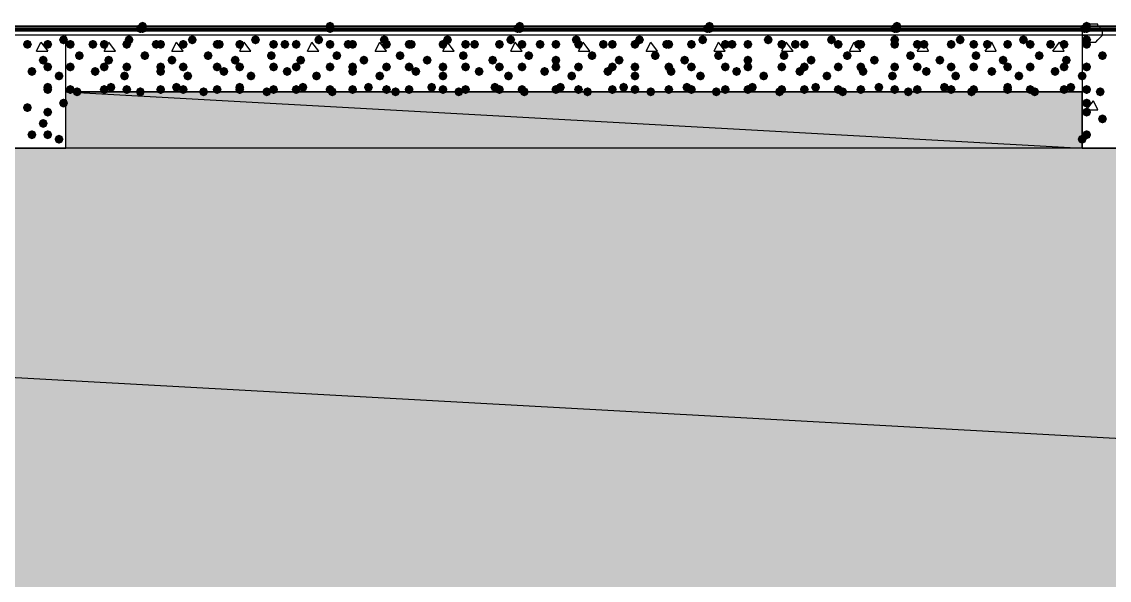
# Model space of a CAD drawing. Header units: millimetres. Extents: x 0 to 420, y 0 to 297.
# Drawn here: x 111.44 to 131.83, y 215.98 to 226.44 of the extents above; entities that cross this region are included whole.
import ezdxf

# ---------------------------------------------------------------- set-up
doc = ezdxf.new("R2010")
doc.units = ezdxf.units.MM
doc.layers.get('0').update_dxf_attribs({"linetype": 'CONTINUOUS'})

msp = doc.modelspace()

# ---------------------------------------------------------------- hatches: boundary and pattern name
at = {"true_color": 0x000007}
h = msp.add_hatch(color=0, dxfattribs=at)
h.paths.add_polyline_path([(32.342667, 226.271667), (32.342667, 226.314)], flags=0)
h.paths.add_polyline_path([(32.342667, 226.271667), (32.342667, 226.314), (380.788333, 226.271667)], flags=0)
h.paths.add_polyline_path([(32.342667, 226.314), (380.788333, 226.271667), (380.788333, 226.314)], flags=0)
at = {"true_color": 0x0000fe}
for points in [[(113.749667, 226.314), (113.724796, 226.254204), (113.665, 226.229333), (113.605204, 226.254204), (113.580333, 226.314), (113.605204, 226.373796), (113.665, 226.398667), (113.724796, 226.373796)], [(113.792, 226.356333), (113.767129, 226.296537), (113.707333, 226.271667), (113.647538, 226.296537), (113.622667, 226.356333), (113.647537, 226.416129), (113.707333, 226.441), (113.767129, 226.416129)], [(113.792, 226.314), (113.767129, 226.254204), (113.707333, 226.229333), (113.647538, 226.254204), (113.622667, 226.314), (113.647537, 226.373796), (113.707333, 226.398667), (113.767129, 226.373796)], [(113.792, 226.314), (113.767129, 226.254204), (113.707333, 226.229333), (113.647538, 226.254204), (113.622667, 226.314), (113.647537, 226.373796), (113.707333, 226.398667), (113.767129, 226.373796)], [(117.305667, 226.356333), (117.280796, 226.296537), (117.221, 226.271667), (117.161204, 226.296537), (117.136333, 226.356333), (117.161204, 226.416129), (117.221, 226.441), (117.280796, 226.416129)], [(117.305667, 226.314), (117.280796, 226.254204), (117.221, 226.229333), (117.161204, 226.254204), (117.136333, 226.314), (117.161204, 226.373796), (117.221, 226.398667), (117.280796, 226.373796)], [(117.305667, 226.314), (117.280796, 226.254204), (117.221, 226.229333), (117.161204, 226.254204), (117.136333, 226.314), (117.161204, 226.373796), (117.221, 226.398667), (117.280796, 226.373796)], [(117.305667, 226.314), (117.280796, 226.254204), (117.221, 226.229333), (117.161204, 226.254204), (117.136333, 226.314), (117.161204, 226.373796), (117.221, 226.398667), (117.280796, 226.373796)], [(120.819333, 226.314), (120.794462, 226.254204), (120.734667, 226.229333), (120.674871, 226.254204), (120.65, 226.314), (120.674871, 226.373796), (120.734667, 226.398667), (120.794462, 226.373796)], [(120.861667, 226.356333), (120.836796, 226.296537), (120.777, 226.271667), (120.717204, 226.296537), (120.692333, 226.356333), (120.717204, 226.416129), (120.777, 226.441), (120.836796, 226.416129)], [(120.861667, 226.314), (120.836796, 226.254204), (120.777, 226.229333), (120.717204, 226.254204), (120.692333, 226.314), (120.717204, 226.373796), (120.777, 226.398667), (120.836796, 226.373796)], [(120.861667, 226.314), (120.836796, 226.254204), (120.777, 226.229333), (120.717204, 226.254204), (120.692333, 226.314), (120.717204, 226.373796), (120.777, 226.398667), (120.836796, 226.373796)], [(124.375333, 226.314), (124.350463, 226.254204), (124.290667, 226.229333), (124.230871, 226.254204), (124.206, 226.314), (124.230871, 226.373796), (124.290667, 226.398667), (124.350462, 226.373796)], [(124.375333, 226.314), (124.350463, 226.254204), (124.290667, 226.229333), (124.230871, 226.254204), (124.206, 226.314), (124.230871, 226.373796), (124.290667, 226.398667), (124.350462, 226.373796)], [(124.417667, 226.356333), (124.392796, 226.296537), (124.333, 226.271667), (124.273204, 226.296537), (124.248333, 226.356333), (124.273204, 226.416129), (124.333, 226.441), (124.392796, 226.416129)], [(124.417667, 226.314), (124.392796, 226.254204), (124.333, 226.229333), (124.273204, 226.254204), (124.248333, 226.314), (124.273204, 226.373796), (124.333, 226.398667), (124.392796, 226.373796)], [(127.889, 226.314), (127.864129, 226.254204), (127.804333, 226.229333), (127.744538, 226.254204), (127.719667, 226.314), (127.744537, 226.373796), (127.804333, 226.398667), (127.864129, 226.373796)], [(127.931333, 226.356333), (127.906462, 226.296537), (127.846667, 226.271667), (127.786871, 226.296537), (127.762, 226.356333), (127.786871, 226.416129), (127.846667, 226.441), (127.906462, 226.416129)], [(127.931333, 226.314), (127.906462, 226.254204), (127.846667, 226.229333), (127.786871, 226.254204), (127.762, 226.314), (127.786871, 226.373796), (127.846667, 226.398667), (127.906462, 226.373796)], [(127.931333, 226.314), (127.906462, 226.254204), (127.846667, 226.229333), (127.786871, 226.254204), (127.762, 226.314), (127.786871, 226.373796), (127.846667, 226.398667), (127.906462, 226.373796)], [(131.445, 226.314), (131.420129, 226.254204), (131.360333, 226.229333), (131.300538, 226.254204), (131.275667, 226.314), (131.300537, 226.373796), (131.360333, 226.398667), (131.420129, 226.373796)], [(131.445, 226.314), (131.420129, 226.254204), (131.360333, 226.229333), (131.300538, 226.254204), (131.275667, 226.314), (131.300537, 226.373796), (131.360333, 226.398667), (131.420129, 226.373796)], [(131.487333, 226.356333), (131.462463, 226.296537), (131.402667, 226.271667), (131.342871, 226.296537), (131.318, 226.356333), (131.342871, 226.416129), (131.402667, 226.441), (131.462462, 226.416129)], [(131.487333, 226.314), (131.462463, 226.254204), (131.402667, 226.229333), (131.342871, 226.254204), (131.318, 226.314), (131.342871, 226.373796), (131.402667, 226.398667), (131.462462, 226.373796)]]:
    msp.add_hatch(color=0, dxfattribs=at).paths.add_polyline_path(points, flags=0)
at = {"true_color": 0x000007}
for points in [[(111.633, 226.017667), (111.608129, 225.957871), (111.548333, 225.933), (111.488537, 225.957871), (111.463667, 226.017667), (111.488537, 226.077462), (111.548333, 226.102333), (111.608129, 226.077463)], [(112.014, 226.017667), (111.989129, 225.957871), (111.929333, 225.933), (111.869538, 225.957871), (111.844667, 226.017667), (111.869537, 226.077462), (111.929333, 226.102333), (111.989129, 226.077463)], [(112.310333, 226.102333), (112.285463, 226.042537), (112.225667, 226.017667), (112.165871, 226.042537), (112.141, 226.102333), (112.165871, 226.162129), (112.225667, 226.187), (112.285462, 226.162129)], [(131.487333, 226.102333), (131.462463, 226.042537), (131.402667, 226.017667), (131.342871, 226.042537), (131.318, 226.102333), (131.342871, 226.162129), (131.402667, 226.187), (131.462462, 226.162129)], [(131.487333, 226.017667), (131.462463, 225.957871), (131.402667, 225.933), (131.342871, 225.957871), (131.318, 226.017667), (131.342871, 226.077462), (131.402667, 226.102333), (131.462462, 226.077463)], [(131.783667, 225.806), (131.758796, 225.746204), (131.699, 225.721333), (131.639204, 225.746204), (131.614333, 225.806), (131.639204, 225.865796), (131.699, 225.890667), (131.758796, 225.865796)], [(111.929333, 225.721333), (111.904462, 225.661537), (111.844667, 225.636667), (111.784871, 225.661537), (111.76, 225.721333), (111.784871, 225.781129), (111.844667, 225.806), (111.904462, 225.781129)], [(112.014, 225.594333), (111.989129, 225.534538), (111.929333, 225.509667), (111.869538, 225.534538), (111.844667, 225.594333), (111.869537, 225.654129), (111.929333, 225.679), (111.989129, 225.654129)], [(131.487333, 225.594333), (131.462463, 225.534538), (131.402667, 225.509667), (131.342871, 225.534538), (131.318, 225.594333), (131.342871, 225.654129), (131.402667, 225.679), (131.462462, 225.654129)], [(111.717667, 225.509667), (111.692796, 225.449871), (111.633, 225.425), (111.573204, 225.449871), (111.548333, 225.509667), (111.573204, 225.569462), (111.633, 225.594333), (111.692796, 225.569463)], [(112.225667, 225.425), (112.200796, 225.365204), (112.141, 225.340333), (112.081204, 225.365204), (112.056333, 225.425), (112.081204, 225.484796), (112.141, 225.509667), (112.200796, 225.484796)], [(131.402667, 225.425), (131.377796, 225.365204), (131.318, 225.340333), (131.258204, 225.365204), (131.233333, 225.425), (131.258204, 225.484796), (131.318, 225.509667), (131.377796, 225.484796)], [(112.014, 225.213333), (111.989129, 225.153537), (111.929333, 225.128667), (111.869538, 225.153537), (111.844667, 225.213333), (111.869537, 225.273129), (111.929333, 225.298), (111.989129, 225.273129)], [(112.014, 225.171), (111.989129, 225.111204), (111.929333, 225.086333), (111.869538, 225.111204), (111.844667, 225.171), (111.869537, 225.230796), (111.929333, 225.255667), (111.989129, 225.230796)], [(131.487333, 225.171), (131.462463, 225.111204), (131.402667, 225.086333), (131.342871, 225.111204), (131.318, 225.171), (131.342871, 225.230796), (131.402667, 225.255667), (131.462462, 225.230796)], [(131.741333, 225.128667), (131.716463, 225.068871), (131.656667, 225.044), (131.596871, 225.068871), (131.572, 225.128667), (131.596871, 225.188462), (131.656667, 225.213333), (131.716462, 225.188463)], [(111.633, 224.832333), (111.608129, 224.772537), (111.548333, 224.747667), (111.488537, 224.772537), (111.463667, 224.832333), (111.488537, 224.892129), (111.548333, 224.917), (111.608129, 224.892129)], [(112.014, 224.747667), (111.989129, 224.687871), (111.929333, 224.663), (111.869538, 224.687871), (111.844667, 224.747667), (111.869537, 224.807462), (111.929333, 224.832333), (111.989129, 224.807463)], [(112.310333, 224.917), (112.285463, 224.857204), (112.225667, 224.832333), (112.165871, 224.857204), (112.141, 224.917), (112.165871, 224.976796), (112.225667, 225.001667), (112.285462, 224.976796)], [(131.487333, 224.917), (131.462463, 224.857204), (131.402667, 224.832333), (131.342871, 224.857204), (131.318, 224.917), (131.342871, 224.976796), (131.402667, 225.001667), (131.462462, 224.976796)], [(131.487333, 224.747667), (131.462463, 224.687871), (131.402667, 224.663), (131.342871, 224.687871), (131.318, 224.747667), (131.342871, 224.807462), (131.402667, 224.832333), (131.462462, 224.807463)], [(131.783667, 224.620667), (131.758796, 224.560871), (131.699, 224.536), (131.639204, 224.560871), (131.614333, 224.620667), (131.639204, 224.680462), (131.699, 224.705333), (131.758796, 224.680463)], [(111.929333, 224.536), (111.904462, 224.476204), (111.844667, 224.451333), (111.784871, 224.476204), (111.76, 224.536), (111.784871, 224.595796), (111.844667, 224.620667), (111.904462, 224.595796)], [(111.717667, 224.324333), (111.692796, 224.264537), (111.633, 224.239667), (111.573204, 224.264537), (111.548333, 224.324333), (111.573204, 224.384129), (111.633, 224.409), (111.692796, 224.384129)], [(112.014, 224.324333), (111.989129, 224.264537), (111.929333, 224.239667), (111.869538, 224.264537), (111.844667, 224.324333), (111.869537, 224.384129), (111.929333, 224.409), (111.989129, 224.384129)], [(112.225667, 224.239667), (112.200796, 224.179871), (112.141, 224.155), (112.081204, 224.179871), (112.056333, 224.239667), (112.081204, 224.299462), (112.141, 224.324333), (112.200796, 224.299463)], [(131.402667, 224.239667), (131.377796, 224.179871), (131.318, 224.155), (131.258204, 224.179871), (131.233333, 224.239667), (131.258204, 224.299462), (131.318, 224.324333), (131.377796, 224.299463)], [(131.487333, 224.324333), (131.462463, 224.264537), (131.402667, 224.239667), (131.342871, 224.264537), (131.318, 224.324333), (131.342871, 224.384129), (131.402667, 224.409), (131.462462, 224.384129)]]:
    msp.add_hatch(color=0, dxfattribs=at).paths.add_polyline_path(points, flags=0)
at = {"true_color": 0x000008}
for points in [[(112.437333, 226.017667), (112.412463, 225.957871), (112.352667, 225.933), (112.292871, 225.957871), (112.268, 226.017667), (112.292871, 226.077462), (112.352667, 226.102333), (112.412462, 226.077463)], [(112.860667, 226.017667), (112.835796, 225.957871), (112.776, 225.933), (112.716204, 225.957871), (112.691333, 226.017667), (112.716204, 226.077462), (112.776, 226.102333), (112.835796, 226.077463)], [(113.072333, 226.017667), (113.047463, 225.957871), (112.987667, 225.933), (112.927871, 225.957871), (112.903, 226.017667), (112.927871, 226.077462), (112.987667, 226.102333), (113.047462, 226.077463)], [(113.495667, 226.017667), (113.470796, 225.957871), (113.411, 225.933), (113.351204, 225.957871), (113.326333, 226.017667), (113.351204, 226.077462), (113.411, 226.102333), (113.470796, 226.077463)], [(113.538, 226.102333), (113.513129, 226.042537), (113.453333, 226.017667), (113.393537, 226.042537), (113.368667, 226.102333), (113.393537, 226.162129), (113.453333, 226.187), (113.513129, 226.162129)], [(114.046, 226.017667), (114.021129, 225.957871), (113.961333, 225.933), (113.901537, 225.957871), (113.876667, 226.017667), (113.901537, 226.077462), (113.961333, 226.102333), (114.021129, 226.077463)], [(114.130667, 226.017667), (114.105796, 225.957871), (114.046, 225.933), (113.986204, 225.957871), (113.961333, 226.017667), (113.986204, 226.077462), (114.046, 226.102333), (114.105796, 226.077463)], [(114.554, 226.017667), (114.529129, 225.957871), (114.469333, 225.933), (114.409538, 225.957871), (114.384667, 226.017667), (114.409537, 226.077462), (114.469333, 226.102333), (114.529129, 226.077463)], [(114.723333, 226.102333), (114.698463, 226.042537), (114.638667, 226.017667), (114.578871, 226.042537), (114.554, 226.102333), (114.578871, 226.162129), (114.638667, 226.187), (114.698462, 226.162129)], [(115.189, 226.017667), (115.164129, 225.957871), (115.104333, 225.933), (115.044538, 225.957871), (115.019667, 226.017667), (115.044537, 226.077462), (115.104333, 226.102333), (115.164129, 226.077463)], [(115.231333, 226.017667), (115.206463, 225.957871), (115.146667, 225.933), (115.086871, 225.957871), (115.062, 226.017667), (115.086871, 226.077462), (115.146667, 226.102333), (115.206462, 226.077463)], [(115.612333, 226.017667), (115.587463, 225.957871), (115.527667, 225.933), (115.467871, 225.957871), (115.443, 226.017667), (115.467871, 226.077462), (115.527667, 226.102333), (115.587462, 226.077463)], [(115.908667, 226.102333), (115.883796, 226.042537), (115.824, 226.017667), (115.764204, 226.042537), (115.739333, 226.102333), (115.764204, 226.162129), (115.824, 226.187), (115.883796, 226.162129)], [(116.247333, 226.017667), (116.222463, 225.957871), (116.162667, 225.933), (116.102871, 225.957871), (116.078, 226.017667), (116.102871, 226.077462), (116.162667, 226.102333), (116.222462, 226.077463)], [(116.459, 226.017667), (116.434129, 225.957871), (116.374333, 225.933), (116.314538, 225.957871), (116.289667, 226.017667), (116.314537, 226.077462), (116.374333, 226.102333), (116.434129, 226.077463)], [(116.670667, 226.017667), (116.645796, 225.957871), (116.586, 225.933), (116.526204, 225.957871), (116.501333, 226.017667), (116.526204, 226.077462), (116.586, 226.102333), (116.645796, 226.077463)], [(117.094, 226.102333), (117.069129, 226.042537), (117.009333, 226.017667), (116.949538, 226.042537), (116.924667, 226.102333), (116.949537, 226.162129), (117.009333, 226.187), (117.069129, 226.162129)], [(117.305667, 226.017667), (117.280796, 225.957871), (117.221, 225.933), (117.161204, 225.957871), (117.136333, 226.017667), (117.161204, 226.077462), (117.221, 226.102333), (117.280796, 226.077463)], [(117.644333, 226.017667), (117.619462, 225.957871), (117.559667, 225.933), (117.499871, 225.957871), (117.475, 226.017667), (117.499871, 226.077462), (117.559667, 226.102333), (117.619462, 226.077463)], [(117.729, 226.017667), (117.704129, 225.957871), (117.644333, 225.933), (117.584538, 225.957871), (117.559667, 226.017667), (117.584537, 226.077462), (117.644333, 226.102333), (117.704129, 226.077463)], [(118.321667, 226.102333), (118.296796, 226.042537), (118.237, 226.017667), (118.177204, 226.042537), (118.152333, 226.102333), (118.177204, 226.162129), (118.237, 226.187), (118.296796, 226.162129)], [(118.364, 226.017667), (118.339129, 225.957871), (118.279333, 225.933), (118.219538, 225.957871), (118.194667, 226.017667), (118.219537, 226.077462), (118.279333, 226.102333), (118.339129, 226.077463)], [(118.787333, 226.017667), (118.762463, 225.957871), (118.702667, 225.933), (118.642871, 225.957871), (118.618, 226.017667), (118.642871, 226.077462), (118.702667, 226.102333), (118.762462, 226.077463)], [(118.829667, 226.017667), (118.804796, 225.957871), (118.745, 225.933), (118.685204, 225.957871), (118.660333, 226.017667), (118.685204, 226.077462), (118.745, 226.102333), (118.804796, 226.077463)], [(119.422333, 226.017667), (119.397463, 225.957871), (119.337667, 225.933), (119.277871, 225.957871), (119.253, 226.017667), (119.277871, 226.077462), (119.337667, 226.102333), (119.397462, 226.077463)], [(119.507, 226.102333), (119.482129, 226.042537), (119.422333, 226.017667), (119.362538, 226.042537), (119.337667, 226.102333), (119.362537, 226.162129), (119.422333, 226.187), (119.482129, 226.162129)], [(119.845667, 226.017667), (119.820796, 225.957871), (119.761, 225.933), (119.701204, 225.957871), (119.676333, 226.017667), (119.701204, 226.077462), (119.761, 226.102333), (119.820796, 226.077463)], [(120.015, 226.017667), (119.990129, 225.957871), (119.930333, 225.933), (119.870538, 225.957871), (119.845667, 226.017667), (119.870537, 226.077462), (119.930333, 226.102333), (119.990129, 226.077463)], [(120.480667, 226.017667), (120.455796, 225.957871), (120.396, 225.933), (120.336204, 225.957871), (120.311333, 226.017667), (120.336204, 226.077462), (120.396, 226.102333), (120.455796, 226.077463)], [(120.692333, 226.102333), (120.667463, 226.042537), (120.607667, 226.017667), (120.547871, 226.042537), (120.523, 226.102333), (120.547871, 226.162129), (120.607667, 226.187), (120.667462, 226.162129)], [(120.904, 226.017667), (120.879129, 225.957871), (120.819333, 225.933), (120.759538, 225.957871), (120.734667, 226.017667), (120.759537, 226.077462), (120.819333, 226.102333), (120.879129, 226.077463)], [(121.242667, 226.017667), (121.217796, 225.957871), (121.158, 225.933), (121.098204, 225.957871), (121.073333, 226.017667), (121.098204, 226.077462), (121.158, 226.102333), (121.217796, 226.077463)], [(121.539, 226.017667), (121.514129, 225.957871), (121.454333, 225.933), (121.394538, 225.957871), (121.369667, 226.017667), (121.394537, 226.077462), (121.454333, 226.102333), (121.514129, 226.077463)], [(121.92, 226.102333), (121.895129, 226.042537), (121.835333, 226.017667), (121.775538, 226.042537), (121.750667, 226.102333), (121.775537, 226.162129), (121.835333, 226.187), (121.895129, 226.162129)], [(121.962333, 226.017667), (121.937463, 225.957871), (121.877667, 225.933), (121.817871, 225.957871), (121.793, 226.017667), (121.817871, 226.077462), (121.877667, 226.102333), (121.937462, 226.077463)], [(122.428, 226.017667), (122.403129, 225.957871), (122.343333, 225.933), (122.283537, 225.957871), (122.258667, 226.017667), (122.283537, 226.077462), (122.343333, 226.102333), (122.403129, 226.077463)], [(122.597333, 226.017667), (122.572463, 225.957871), (122.512667, 225.933), (122.452871, 225.957871), (122.428, 226.017667), (122.452871, 226.077462), (122.512667, 226.102333), (122.572462, 226.077463)], [(123.020667, 226.017667), (122.995796, 225.957871), (122.936, 225.933), (122.876204, 225.957871), (122.851333, 226.017667), (122.876204, 226.077462), (122.936, 226.102333), (122.995796, 226.077463)], [(123.105333, 226.102333), (123.080463, 226.042537), (123.020667, 226.017667), (122.960871, 226.042537), (122.936, 226.102333), (122.960871, 226.162129), (123.020667, 226.187), (123.080462, 226.162129)], [(123.613333, 226.017667), (123.588463, 225.957871), (123.528667, 225.933), (123.468871, 225.957871), (123.444, 226.017667), (123.468871, 226.077462), (123.528667, 226.102333), (123.588462, 226.077463)], [(123.655667, 226.017667), (123.630796, 225.957871), (123.571, 225.933), (123.511204, 225.957871), (123.486333, 226.017667), (123.511204, 226.077462), (123.571, 226.102333), (123.630796, 226.077463)], [(124.079, 226.017667), (124.054129, 225.957871), (123.994333, 225.933), (123.934538, 225.957871), (123.909667, 226.017667), (123.934537, 226.077462), (123.994333, 226.102333), (124.054129, 226.077463)], [(124.290667, 226.102333), (124.265796, 226.042537), (124.206, 226.017667), (124.146204, 226.042537), (124.121333, 226.102333), (124.146204, 226.162129), (124.206, 226.187), (124.265796, 226.162129)], [(124.714, 226.017667), (124.689129, 225.957871), (124.629333, 225.933), (124.569538, 225.957871), (124.544667, 226.017667), (124.569537, 226.077462), (124.629333, 226.102333), (124.689129, 226.077463)], [(124.841, 226.017667), (124.816129, 225.957871), (124.756333, 225.933), (124.696537, 225.957871), (124.671667, 226.017667), (124.696537, 226.077462), (124.756333, 226.102333), (124.816129, 226.077463)], [(125.137333, 226.017667), (125.112463, 225.957871), (125.052667, 225.933), (124.992871, 225.957871), (124.968, 226.017667), (124.992871, 226.077462), (125.052667, 226.102333), (125.112462, 226.077463)], [(125.518333, 226.102333), (125.493463, 226.042537), (125.433667, 226.017667), (125.373871, 226.042537), (125.349, 226.102333), (125.373871, 226.162129), (125.433667, 226.187), (125.493462, 226.162129)], [(125.772333, 226.017667), (125.747463, 225.957871), (125.687667, 225.933), (125.627871, 225.957871), (125.603, 226.017667), (125.627871, 226.077462), (125.687667, 226.102333), (125.747462, 226.077463)], [(126.026333, 226.017667), (126.001462, 225.957871), (125.941667, 225.933), (125.881871, 225.957871), (125.857, 226.017667), (125.881871, 226.077462), (125.941667, 226.102333), (126.001462, 226.077463)], [(126.195667, 226.017667), (126.170796, 225.957871), (126.111, 225.933), (126.051204, 225.957871), (126.026333, 226.017667), (126.051204, 226.077462), (126.111, 226.102333), (126.170796, 226.077463)], [(126.703667, 226.102333), (126.678796, 226.042537), (126.619, 226.017667), (126.559204, 226.042537), (126.534333, 226.102333), (126.559204, 226.162129), (126.619, 226.187), (126.678796, 226.162129)], [(126.830667, 226.017667), (126.805796, 225.957871), (126.746, 225.933), (126.686204, 225.957871), (126.661333, 226.017667), (126.686204, 226.077462), (126.746, 226.102333), (126.805796, 226.077463)], [(127.211667, 226.017667), (127.186796, 225.957871), (127.127, 225.933), (127.067204, 225.957871), (127.042333, 226.017667), (127.067204, 226.077462), (127.127, 226.102333), (127.186796, 226.077463)], [(127.254, 226.017667), (127.229129, 225.957871), (127.169333, 225.933), (127.109538, 225.957871), (127.084667, 226.017667), (127.109537, 226.077462), (127.169333, 226.102333), (127.229129, 226.077463)], [(127.889, 226.102333), (127.864129, 226.042537), (127.804333, 226.017667), (127.744538, 226.042537), (127.719667, 226.102333), (127.744537, 226.162129), (127.804333, 226.187), (127.864129, 226.162129)], [(127.889, 226.017667), (127.864129, 225.957871), (127.804333, 225.933), (127.744538, 225.957871), (127.719667, 226.017667), (127.744537, 226.077462), (127.804333, 226.102333), (127.864129, 226.077463)], [(128.312333, 226.017667), (128.287463, 225.957871), (128.227667, 225.933), (128.167871, 225.957871), (128.143, 226.017667), (128.167871, 226.077462), (128.227667, 226.102333), (128.287462, 226.077463)], [(128.439333, 226.017667), (128.414462, 225.957871), (128.354667, 225.933), (128.294871, 225.957871), (128.27, 226.017667), (128.294871, 226.077462), (128.354667, 226.102333), (128.414462, 226.077463)], [(128.947333, 226.017667), (128.922463, 225.957871), (128.862667, 225.933), (128.802871, 225.957871), (128.778, 226.017667), (128.802871, 226.077462), (128.862667, 226.102333), (128.922462, 226.077463)], [(129.116667, 226.102333), (129.091796, 226.042537), (129.032, 226.017667), (128.972204, 226.042537), (128.947333, 226.102333), (128.972204, 226.162129), (129.032, 226.187), (129.091796, 226.162129)], [(129.370667, 226.017667), (129.345796, 225.957871), (129.286, 225.933), (129.226204, 225.957871), (129.201333, 226.017667), (129.226204, 226.077462), (129.286, 226.102333), (129.345796, 226.077463)], [(129.624667, 226.017667), (129.599796, 225.957871), (129.54, 225.933), (129.480204, 225.957871), (129.455333, 226.017667), (129.480204, 226.077462), (129.54, 226.102333), (129.599796, 226.077463)], [(130.005667, 226.017667), (129.980796, 225.957871), (129.921, 225.933), (129.861204, 225.957871), (129.836333, 226.017667), (129.861204, 226.077462), (129.921, 226.102333), (129.980796, 226.077463)], [(130.302, 226.102333), (130.277129, 226.042537), (130.217333, 226.017667), (130.157538, 226.042537), (130.132667, 226.102333), (130.157537, 226.162129), (130.217333, 226.187), (130.277129, 226.162129)], [(130.429, 226.017667), (130.404129, 225.957871), (130.344333, 225.933), (130.284538, 225.957871), (130.259667, 226.017667), (130.284537, 226.077462), (130.344333, 226.102333), (130.404129, 226.077463)], [(130.81, 226.017667), (130.785129, 225.957871), (130.725333, 225.933), (130.665538, 225.957871), (130.640667, 226.017667), (130.665537, 226.077462), (130.725333, 226.102333), (130.785129, 226.077463)], [(131.064, 226.017667), (131.039129, 225.957871), (130.979333, 225.933), (130.919538, 225.957871), (130.894667, 226.017667), (130.919537, 226.077462), (130.979333, 226.102333), (131.039129, 226.077463)], [(112.606667, 225.806), (112.581796, 225.746204), (112.522, 225.721333), (112.462204, 225.746204), (112.437333, 225.806), (112.462204, 225.865796), (112.522, 225.890667), (112.581796, 225.865796)], [(113.834333, 225.806), (113.809462, 225.746204), (113.749667, 225.721333), (113.689871, 225.746204), (113.665, 225.806), (113.689871, 225.865796), (113.749667, 225.890667), (113.809462, 225.865796)], [(115.019667, 225.806), (114.994796, 225.746204), (114.935, 225.721333), (114.875204, 225.746204), (114.850333, 225.806), (114.875204, 225.865796), (114.935, 225.890667), (114.994796, 225.865796)], [(116.205, 225.806), (116.180129, 225.746204), (116.120333, 225.721333), (116.060538, 225.746204), (116.035667, 225.806), (116.060537, 225.865796), (116.120333, 225.890667), (116.180129, 225.865796)], [(117.432667, 225.806), (117.407796, 225.746204), (117.348, 225.721333), (117.288204, 225.746204), (117.263333, 225.806), (117.288204, 225.865796), (117.348, 225.890667), (117.407796, 225.865796)], [(118.618, 225.806), (118.593129, 225.746204), (118.533333, 225.721333), (118.473537, 225.746204), (118.448667, 225.806), (118.473537, 225.865796), (118.533333, 225.890667), (118.593129, 225.865796)], [(119.803333, 225.806), (119.778463, 225.746204), (119.718667, 225.721333), (119.658871, 225.746204), (119.634, 225.806), (119.658871, 225.865796), (119.718667, 225.890667), (119.778462, 225.865796)], [(121.031, 225.806), (121.006129, 225.746204), (120.946333, 225.721333), (120.886537, 225.746204), (120.861667, 225.806), (120.886537, 225.865796), (120.946333, 225.890667), (121.006129, 225.865796)], [(122.216333, 225.806), (122.191463, 225.746204), (122.131667, 225.721333), (122.071871, 225.746204), (122.047, 225.806), (122.071871, 225.865796), (122.131667, 225.890667), (122.191462, 225.865796)], [(123.401667, 225.806), (123.376796, 225.746204), (123.317, 225.721333), (123.257204, 225.746204), (123.232333, 225.806), (123.257204, 225.865796), (123.317, 225.890667), (123.376796, 225.865796)], [(124.587, 225.806), (124.562129, 225.746204), (124.502333, 225.721333), (124.442538, 225.746204), (124.417667, 225.806), (124.442537, 225.865796), (124.502333, 225.890667), (124.562129, 225.865796)], [(125.814667, 225.806), (125.789796, 225.746204), (125.73, 225.721333), (125.670204, 225.746204), (125.645333, 225.806), (125.670204, 225.865796), (125.73, 225.890667), (125.789796, 225.865796)], [(127, 225.806), (126.975129, 225.746204), (126.915333, 225.721333), (126.855538, 225.746204), (126.830667, 225.806), (126.855537, 225.865796), (126.915333, 225.890667), (126.975129, 225.865796)], [(128.185333, 225.806), (128.160463, 225.746204), (128.100667, 225.721333), (128.040871, 225.746204), (128.016, 225.806), (128.040871, 225.865796), (128.100667, 225.890667), (128.160462, 225.865796)], [(129.413, 225.806), (129.388129, 225.746204), (129.328333, 225.721333), (129.268537, 225.746204), (129.243667, 225.806), (129.268537, 225.865796), (129.328333, 225.890667), (129.388129, 225.865796)], [(130.598333, 225.806), (130.573463, 225.746204), (130.513667, 225.721333), (130.453871, 225.746204), (130.429, 225.806), (130.453871, 225.865796), (130.513667, 225.890667), (130.573462, 225.865796)], [(112.437333, 225.594333), (112.412463, 225.534538), (112.352667, 225.509667), (112.292871, 225.534538), (112.268, 225.594333), (112.292871, 225.654129), (112.352667, 225.679), (112.412462, 225.654129)], [(113.072333, 225.594333), (113.047463, 225.534538), (112.987667, 225.509667), (112.927871, 225.534538), (112.903, 225.594333), (112.927871, 225.654129), (112.987667, 225.679), (113.047462, 225.654129)], [(113.157, 225.721333), (113.132129, 225.661537), (113.072333, 225.636667), (113.012538, 225.661537), (112.987667, 225.721333), (113.012537, 225.781129), (113.072333, 225.806), (113.132129, 225.781129)], [(113.495667, 225.594333), (113.470796, 225.534538), (113.411, 225.509667), (113.351204, 225.534538), (113.326333, 225.594333), (113.351204, 225.654129), (113.411, 225.679), (113.470796, 225.654129)], [(114.130667, 225.594333), (114.105796, 225.534538), (114.046, 225.509667), (113.986204, 225.534538), (113.961333, 225.594333), (113.986204, 225.654129), (114.046, 225.679), (114.105796, 225.654129)], [(114.342333, 225.721333), (114.317463, 225.661537), (114.257667, 225.636667), (114.197871, 225.661537), (114.173, 225.721333), (114.197871, 225.781129), (114.257667, 225.806), (114.317462, 225.781129)], [(114.554, 225.594333), (114.529129, 225.534538), (114.469333, 225.509667), (114.409538, 225.534538), (114.384667, 225.594333), (114.409537, 225.654129), (114.469333, 225.679), (114.529129, 225.654129)], [(115.189, 225.594333), (115.164129, 225.534538), (115.104333, 225.509667), (115.044538, 225.534538), (115.019667, 225.594333), (115.044537, 225.654129), (115.104333, 225.679), (115.164129, 225.654129)], [(115.527667, 225.721333), (115.502796, 225.661537), (115.443, 225.636667), (115.383204, 225.661537), (115.358333, 225.721333), (115.383204, 225.781129), (115.443, 225.806), (115.502796, 225.781129)], [(115.612333, 225.594333), (115.587463, 225.534538), (115.527667, 225.509667), (115.467871, 225.534538), (115.443, 225.594333), (115.467871, 225.654129), (115.527667, 225.679), (115.587462, 225.654129)], [(116.247333, 225.594333), (116.222463, 225.534538), (116.162667, 225.509667), (116.102871, 225.534538), (116.078, 225.594333), (116.102871, 225.654129), (116.162667, 225.679), (116.222462, 225.654129)], [(116.670667, 225.594333), (116.645796, 225.534538), (116.586, 225.509667), (116.526204, 225.534538), (116.501333, 225.594333), (116.526204, 225.654129), (116.586, 225.679), (116.645796, 225.654129)], [(116.755333, 225.721333), (116.730463, 225.661537), (116.670667, 225.636667), (116.610871, 225.661537), (116.586, 225.721333), (116.610871, 225.781129), (116.670667, 225.806), (116.730462, 225.781129)], [(117.305667, 225.594333), (117.280796, 225.534538), (117.221, 225.509667), (117.161204, 225.534538), (117.136333, 225.594333), (117.161204, 225.654129), (117.221, 225.679), (117.280796, 225.654129)], [(117.729, 225.594333), (117.704129, 225.534538), (117.644333, 225.509667), (117.584538, 225.534538), (117.559667, 225.594333), (117.584537, 225.654129), (117.644333, 225.679), (117.704129, 225.654129)], [(117.940667, 225.721333), (117.915796, 225.661537), (117.856, 225.636667), (117.796204, 225.661537), (117.771333, 225.721333), (117.796204, 225.781129), (117.856, 225.806), (117.915796, 225.781129)], [(118.364, 225.594333), (118.339129, 225.534538), (118.279333, 225.509667), (118.219538, 225.534538), (118.194667, 225.594333), (118.219537, 225.654129), (118.279333, 225.679), (118.339129, 225.654129)], [(118.787333, 225.594333), (118.762463, 225.534538), (118.702667, 225.509667), (118.642871, 225.534538), (118.618, 225.594333), (118.642871, 225.654129), (118.702667, 225.679), (118.762462, 225.654129)], [(119.126, 225.721333), (119.101129, 225.661537), (119.041333, 225.636667), (118.981537, 225.661537), (118.956667, 225.721333), (118.981537, 225.781129), (119.041333, 225.806), (119.101129, 225.781129)], [(119.422333, 225.594333), (119.397463, 225.534538), (119.337667, 225.509667), (119.277871, 225.534538), (119.253, 225.594333), (119.277871, 225.654129), (119.337667, 225.679), (119.397462, 225.654129)], [(119.845667, 225.594333), (119.820796, 225.534538), (119.761, 225.509667), (119.701204, 225.534538), (119.676333, 225.594333), (119.701204, 225.654129), (119.761, 225.679), (119.820796, 225.654129)], [(120.353667, 225.721333), (120.328796, 225.661537), (120.269, 225.636667), (120.209204, 225.661537), (120.184333, 225.721333), (120.209204, 225.781129), (120.269, 225.806), (120.328796, 225.781129)], [(120.480667, 225.594333), (120.455796, 225.534538), (120.396, 225.509667), (120.336204, 225.534538), (120.311333, 225.594333), (120.336204, 225.654129), (120.396, 225.679), (120.455796, 225.654129)], [(120.904, 225.594333), (120.879129, 225.534538), (120.819333, 225.509667), (120.759538, 225.534538), (120.734667, 225.594333), (120.759537, 225.654129), (120.819333, 225.679), (120.879129, 225.654129)], [(121.539, 225.721333), (121.514129, 225.661537), (121.454333, 225.636667), (121.394538, 225.661537), (121.369667, 225.721333), (121.394537, 225.781129), (121.454333, 225.806), (121.514129, 225.781129)], [(121.539, 225.594333), (121.514129, 225.534538), (121.454333, 225.509667), (121.394538, 225.534538), (121.369667, 225.594333), (121.394537, 225.654129), (121.454333, 225.679), (121.514129, 225.654129)], [(121.962333, 225.594333), (121.937463, 225.534538), (121.877667, 225.509667), (121.817871, 225.534538), (121.793, 225.594333), (121.817871, 225.654129), (121.877667, 225.679), (121.937462, 225.654129)], [(122.597333, 225.594333), (122.572463, 225.534538), (122.512667, 225.509667), (122.452871, 225.534538), (122.428, 225.594333), (122.452871, 225.654129), (122.512667, 225.679), (122.572462, 225.654129)], [(122.724333, 225.721333), (122.699462, 225.661537), (122.639667, 225.636667), (122.579871, 225.661537), (122.555, 225.721333), (122.579871, 225.781129), (122.639667, 225.806), (122.699462, 225.781129)], [(123.020667, 225.594333), (122.995796, 225.534538), (122.936, 225.509667), (122.876204, 225.534538), (122.851333, 225.594333), (122.876204, 225.654129), (122.936, 225.679), (122.995796, 225.654129)], [(123.655667, 225.594333), (123.630796, 225.534538), (123.571, 225.509667), (123.511204, 225.534538), (123.486333, 225.594333), (123.511204, 225.654129), (123.571, 225.679), (123.630796, 225.654129)], [(123.952, 225.721333), (123.927129, 225.661537), (123.867333, 225.636667), (123.807538, 225.661537), (123.782667, 225.721333), (123.807537, 225.781129), (123.867333, 225.806), (123.927129, 225.781129)], [(124.079, 225.594333), (124.054129, 225.534538), (123.994333, 225.509667), (123.934538, 225.534538), (123.909667, 225.594333), (123.934537, 225.654129), (123.994333, 225.679), (124.054129, 225.654129)], [(124.714, 225.594333), (124.689129, 225.534538), (124.629333, 225.509667), (124.569538, 225.534538), (124.544667, 225.594333), (124.569537, 225.654129), (124.629333, 225.679), (124.689129, 225.654129)], [(125.137333, 225.721333), (125.112463, 225.661537), (125.052667, 225.636667), (124.992871, 225.661537), (124.968, 225.721333), (124.992871, 225.781129), (125.052667, 225.806), (125.112462, 225.781129)], [(125.137333, 225.594333), (125.112463, 225.534538), (125.052667, 225.509667), (124.992871, 225.534538), (124.968, 225.594333), (124.992871, 225.654129), (125.052667, 225.679), (125.112462, 225.654129)], [(125.772333, 225.594333), (125.747463, 225.534538), (125.687667, 225.509667), (125.627871, 225.534538), (125.603, 225.594333), (125.627871, 225.654129), (125.687667, 225.679), (125.747462, 225.654129)], [(126.195667, 225.594333), (126.170796, 225.534538), (126.111, 225.509667), (126.051204, 225.534538), (126.026333, 225.594333), (126.051204, 225.654129), (126.111, 225.679), (126.170796, 225.654129)], [(126.322667, 225.721333), (126.297796, 225.661537), (126.238, 225.636667), (126.178204, 225.661537), (126.153333, 225.721333), (126.178204, 225.781129), (126.238, 225.806), (126.297796, 225.781129)], [(126.830667, 225.594333), (126.805796, 225.534538), (126.746, 225.509667), (126.686204, 225.534538), (126.661333, 225.594333), (126.686204, 225.654129), (126.746, 225.679), (126.805796, 225.654129)], [(127.254, 225.594333), (127.229129, 225.534538), (127.169333, 225.509667), (127.109538, 225.534538), (127.084667, 225.594333), (127.109537, 225.654129), (127.169333, 225.679), (127.229129, 225.654129)], [(127.508, 225.721333), (127.483129, 225.661537), (127.423333, 225.636667), (127.363537, 225.661537), (127.338667, 225.721333), (127.363537, 225.781129), (127.423333, 225.806), (127.483129, 225.781129)], [(127.889, 225.594333), (127.864129, 225.534538), (127.804333, 225.509667), (127.744538, 225.534538), (127.719667, 225.594333), (127.744537, 225.654129), (127.804333, 225.679), (127.864129, 225.654129)], [(128.312333, 225.594333), (128.287463, 225.534538), (128.227667, 225.509667), (128.167871, 225.534538), (128.143, 225.594333), (128.167871, 225.654129), (128.227667, 225.679), (128.287462, 225.654129)], [(128.735667, 225.721333), (128.710796, 225.661537), (128.651, 225.636667), (128.591204, 225.661537), (128.566333, 225.721333), (128.591204, 225.781129), (128.651, 225.806), (128.710796, 225.781129)], [(128.947333, 225.594333), (128.922463, 225.534538), (128.862667, 225.509667), (128.802871, 225.534538), (128.778, 225.594333), (128.802871, 225.654129), (128.862667, 225.679), (128.922462, 225.654129)], [(129.370667, 225.594333), (129.345796, 225.534538), (129.286, 225.509667), (129.226204, 225.534538), (129.201333, 225.594333), (129.226204, 225.654129), (129.286, 225.679), (129.345796, 225.654129)], [(129.921, 225.721333), (129.896129, 225.661537), (129.836333, 225.636667), (129.776537, 225.661537), (129.751667, 225.721333), (129.776537, 225.781129), (129.836333, 225.806), (129.896129, 225.781129)], [(130.005667, 225.594333), (129.980796, 225.534538), (129.921, 225.509667), (129.861204, 225.534538), (129.836333, 225.594333), (129.861204, 225.654129), (129.921, 225.679), (129.980796, 225.654129)], [(130.429, 225.594333), (130.404129, 225.534538), (130.344333, 225.509667), (130.284538, 225.534538), (130.259667, 225.594333), (130.284537, 225.654129), (130.344333, 225.679), (130.404129, 225.654129)], [(131.064, 225.594333), (131.039129, 225.534538), (130.979333, 225.509667), (130.919538, 225.534538), (130.894667, 225.594333), (130.919537, 225.654129), (130.979333, 225.679), (131.039129, 225.654129)], [(131.106333, 225.721333), (131.081462, 225.661537), (131.021667, 225.636667), (130.961871, 225.661537), (130.937, 225.721333), (130.961871, 225.781129), (131.021667, 225.806), (131.081462, 225.781129)], [(112.903, 225.509667), (112.878129, 225.449871), (112.818333, 225.425), (112.758537, 225.449871), (112.733667, 225.509667), (112.758537, 225.569462), (112.818333, 225.594333), (112.878129, 225.569463)], [(113.453333, 225.425), (113.428463, 225.365204), (113.368667, 225.340333), (113.308871, 225.365204), (113.284, 225.425), (113.308871, 225.484796), (113.368667, 225.509667), (113.428462, 225.484796)], [(114.130667, 225.509667), (114.105796, 225.449871), (114.046, 225.425), (113.986204, 225.449871), (113.961333, 225.509667), (113.986204, 225.569462), (114.046, 225.594333), (114.105796, 225.569463)], [(114.638667, 225.425), (114.613796, 225.365204), (114.554, 225.340333), (114.494204, 225.365204), (114.469333, 225.425), (114.494204, 225.484796), (114.554, 225.509667), (114.613796, 225.484796)], [(115.316, 225.509667), (115.291129, 225.449871), (115.231333, 225.425), (115.171537, 225.449871), (115.146667, 225.509667), (115.171537, 225.569462), (115.231333, 225.594333), (115.291129, 225.569463)], [(115.824, 225.425), (115.799129, 225.365204), (115.739333, 225.340333), (115.679538, 225.365204), (115.654667, 225.425), (115.679537, 225.484796), (115.739333, 225.509667), (115.799129, 225.484796)], [(116.501333, 225.509667), (116.476463, 225.449871), (116.416667, 225.425), (116.356871, 225.449871), (116.332, 225.509667), (116.356871, 225.569462), (116.416667, 225.594333), (116.476462, 225.569463)], [(117.051667, 225.425), (117.026796, 225.365204), (116.967, 225.340333), (116.907204, 225.365204), (116.882333, 225.425), (116.907204, 225.484796), (116.967, 225.509667), (117.026796, 225.484796)], [(117.729, 225.509667), (117.704129, 225.449871), (117.644333, 225.425), (117.584538, 225.449871), (117.559667, 225.509667), (117.584537, 225.569462), (117.644333, 225.594333), (117.704129, 225.569463)], [(118.237, 225.425), (118.212129, 225.365204), (118.152333, 225.340333), (118.092538, 225.365204), (118.067667, 225.425), (118.092537, 225.484796), (118.152333, 225.509667), (118.212129, 225.484796)], [(118.914333, 225.509667), (118.889462, 225.449871), (118.829667, 225.425), (118.769871, 225.449871), (118.745, 225.509667), (118.769871, 225.569462), (118.829667, 225.594333), (118.889462, 225.569463)], [(119.422333, 225.425), (119.397463, 225.365204), (119.337667, 225.340333), (119.277871, 225.365204), (119.253, 225.425), (119.277871, 225.484796), (119.337667, 225.509667), (119.397462, 225.484796)], [(120.099667, 225.509667), (120.074796, 225.449871), (120.015, 225.425), (119.955204, 225.449871), (119.930333, 225.509667), (119.955204, 225.569462), (120.015, 225.594333), (120.074796, 225.569463)], [(120.65, 225.425), (120.625129, 225.365204), (120.565333, 225.340333), (120.505538, 225.365204), (120.480667, 225.425), (120.505537, 225.484796), (120.565333, 225.509667), (120.625129, 225.484796)], [(121.327333, 225.509667), (121.302463, 225.449871), (121.242667, 225.425), (121.182871, 225.449871), (121.158, 225.509667), (121.182871, 225.569462), (121.242667, 225.594333), (121.302462, 225.569463)], [(121.835333, 225.425), (121.810463, 225.365204), (121.750667, 225.340333), (121.690871, 225.365204), (121.666, 225.425), (121.690871, 225.484796), (121.750667, 225.509667), (121.810462, 225.484796)], [(122.512667, 225.509667), (122.487796, 225.449871), (122.428, 225.425), (122.368204, 225.449871), (122.343333, 225.509667), (122.368204, 225.569462), (122.428, 225.594333), (122.487796, 225.569463)], [(123.020667, 225.425), (122.995796, 225.365204), (122.936, 225.340333), (122.876204, 225.365204), (122.851333, 225.425), (122.876204, 225.484796), (122.936, 225.509667), (122.995796, 225.484796)], [(123.698, 225.509667), (123.673129, 225.449871), (123.613333, 225.425), (123.553537, 225.449871), (123.528667, 225.509667), (123.553537, 225.569462), (123.613333, 225.594333), (123.673129, 225.569463)], [(124.248333, 225.425), (124.223463, 225.365204), (124.163667, 225.340333), (124.103871, 225.365204), (124.079, 225.425), (124.103871, 225.484796), (124.163667, 225.509667), (124.223462, 225.484796)], [(124.925667, 225.509667), (124.900796, 225.449871), (124.841, 225.425), (124.781204, 225.449871), (124.756333, 225.509667), (124.781204, 225.569462), (124.841, 225.594333), (124.900796, 225.569463)], [(125.433667, 225.425), (125.408796, 225.365204), (125.349, 225.340333), (125.289204, 225.365204), (125.264333, 225.425), (125.289204, 225.484796), (125.349, 225.509667), (125.408796, 225.484796)], [(126.111, 225.509667), (126.086129, 225.449871), (126.026333, 225.425), (125.966537, 225.449871), (125.941667, 225.509667), (125.966537, 225.569462), (126.026333, 225.594333), (126.086129, 225.569463)], [(126.619, 225.425), (126.594129, 225.365204), (126.534333, 225.340333), (126.474538, 225.365204), (126.449667, 225.425), (126.474537, 225.484796), (126.534333, 225.509667), (126.594129, 225.484796)], [(127.296333, 225.509667), (127.271463, 225.449871), (127.211667, 225.425), (127.151871, 225.449871), (127.127, 225.509667), (127.151871, 225.569462), (127.211667, 225.594333), (127.271462, 225.569463)], [(127.846667, 225.425), (127.821796, 225.365204), (127.762, 225.340333), (127.702204, 225.365204), (127.677333, 225.425), (127.702204, 225.484796), (127.762, 225.509667), (127.821796, 225.484796)], [(128.481667, 225.509667), (128.456796, 225.449871), (128.397, 225.425), (128.337204, 225.449871), (128.312333, 225.509667), (128.337204, 225.569462), (128.397, 225.594333), (128.456796, 225.569463)], [(129.032, 225.425), (129.007129, 225.365204), (128.947333, 225.340333), (128.887538, 225.365204), (128.862667, 225.425), (128.887537, 225.484796), (128.947333, 225.509667), (129.007129, 225.484796)], [(129.709333, 225.509667), (129.684463, 225.449871), (129.624667, 225.425), (129.564871, 225.449871), (129.54, 225.509667), (129.564871, 225.569462), (129.624667, 225.594333), (129.684462, 225.569463)], [(130.217333, 225.425), (130.192463, 225.365204), (130.132667, 225.340333), (130.072871, 225.365204), (130.048, 225.425), (130.072871, 225.484796), (130.132667, 225.509667), (130.192462, 225.484796)], [(130.894667, 225.509667), (130.869796, 225.449871), (130.81, 225.425), (130.750204, 225.449871), (130.725333, 225.509667), (130.750204, 225.569462), (130.81, 225.594333), (130.869796, 225.569463)], [(112.437333, 225.171), (112.412463, 225.111204), (112.352667, 225.086333), (112.292871, 225.111204), (112.268, 225.171), (112.292871, 225.230796), (112.352667, 225.255667), (112.412462, 225.230796)], [(113.072333, 225.171), (113.047463, 225.111204), (112.987667, 225.086333), (112.927871, 225.111204), (112.903, 225.171), (112.927871, 225.230796), (112.987667, 225.255667), (113.047462, 225.230796)], [(113.199333, 225.213333), (113.174462, 225.153537), (113.114667, 225.128667), (113.054871, 225.153537), (113.03, 225.213333), (113.054871, 225.273129), (113.114667, 225.298), (113.174462, 225.273129)], [(113.495667, 225.171), (113.470796, 225.111204), (113.411, 225.086333), (113.351204, 225.111204), (113.326333, 225.171), (113.351204, 225.230796), (113.411, 225.255667), (113.470796, 225.230796)], [(114.130667, 225.171), (114.105796, 225.111204), (114.046, 225.086333), (113.986204, 225.111204), (113.961333, 225.171), (113.986204, 225.230796), (114.046, 225.255667), (114.105796, 225.230796)], [(114.427, 225.213333), (114.402129, 225.153537), (114.342333, 225.128667), (114.282538, 225.153537), (114.257667, 225.213333), (114.282537, 225.273129), (114.342333, 225.298), (114.402129, 225.273129)], [(114.554, 225.171), (114.529129, 225.111204), (114.469333, 225.086333), (114.409538, 225.111204), (114.384667, 225.171), (114.409537, 225.230796), (114.469333, 225.255667), (114.529129, 225.230796)], [(115.189, 225.171), (115.164129, 225.111204), (115.104333, 225.086333), (115.044538, 225.111204), (115.019667, 225.171), (115.044537, 225.230796), (115.104333, 225.255667), (115.164129, 225.230796)], [(115.612333, 225.213333), (115.587463, 225.153537), (115.527667, 225.128667), (115.467871, 225.153537), (115.443, 225.213333), (115.467871, 225.273129), (115.527667, 225.298), (115.587462, 225.273129)], [(115.612333, 225.171), (115.587463, 225.111204), (115.527667, 225.086333), (115.467871, 225.111204), (115.443, 225.171), (115.467871, 225.230796), (115.527667, 225.255667), (115.587462, 225.230796)], [(116.247333, 225.171), (116.222463, 225.111204), (116.162667, 225.086333), (116.102871, 225.111204), (116.078, 225.171), (116.102871, 225.230796), (116.162667, 225.255667), (116.222462, 225.230796)], [(116.670667, 225.171), (116.645796, 225.111204), (116.586, 225.086333), (116.526204, 225.111204), (116.501333, 225.171), (116.526204, 225.230796), (116.586, 225.255667), (116.645796, 225.230796)], [(116.797667, 225.213333), (116.772796, 225.153537), (116.713, 225.128667), (116.653204, 225.153537), (116.628333, 225.213333), (116.653204, 225.273129), (116.713, 225.298), (116.772796, 225.273129)], [(117.305667, 225.171), (117.280796, 225.111204), (117.221, 225.086333), (117.161204, 225.111204), (117.136333, 225.171), (117.161204, 225.230796), (117.221, 225.255667), (117.280796, 225.230796)], [(117.729, 225.171), (117.704129, 225.111204), (117.644333, 225.086333), (117.584538, 225.111204), (117.559667, 225.171), (117.584537, 225.230796), (117.644333, 225.255667), (117.704129, 225.230796)], [(118.025333, 225.213333), (118.000463, 225.153537), (117.940667, 225.128667), (117.880871, 225.153537), (117.856, 225.213333), (117.880871, 225.273129), (117.940667, 225.298), (118.000462, 225.273129)], [(118.364, 225.171), (118.339129, 225.111204), (118.279333, 225.086333), (118.219538, 225.111204), (118.194667, 225.171), (118.219537, 225.230796), (118.279333, 225.255667), (118.339129, 225.230796)], [(118.787333, 225.171), (118.762463, 225.111204), (118.702667, 225.086333), (118.642871, 225.111204), (118.618, 225.171), (118.642871, 225.230796), (118.702667, 225.255667), (118.762462, 225.230796)], [(119.210667, 225.213333), (119.185796, 225.153537), (119.126, 225.128667), (119.066204, 225.153537), (119.041333, 225.213333), (119.066204, 225.273129), (119.126, 225.298), (119.185796, 225.273129)], [(119.422333, 225.171), (119.397463, 225.111204), (119.337667, 225.086333), (119.277871, 225.111204), (119.253, 225.171), (119.277871, 225.230796), (119.337667, 225.255667), (119.397462, 225.230796)], [(119.845667, 225.171), (119.820796, 225.111204), (119.761, 225.086333), (119.701204, 225.111204), (119.676333, 225.171), (119.701204, 225.230796), (119.761, 225.255667), (119.820796, 225.230796)], [(120.396, 225.213333), (120.371129, 225.153537), (120.311333, 225.128667), (120.251537, 225.153537), (120.226667, 225.213333), (120.251537, 225.273129), (120.311333, 225.298), (120.371129, 225.273129)], [(120.480667, 225.171), (120.455796, 225.111204), (120.396, 225.086333), (120.336204, 225.111204), (120.311333, 225.171), (120.336204, 225.230796), (120.396, 225.255667), (120.455796, 225.230796)], [(120.904, 225.171), (120.879129, 225.111204), (120.819333, 225.086333), (120.759538, 225.111204), (120.734667, 225.171), (120.759537, 225.230796), (120.819333, 225.255667), (120.879129, 225.230796)], [(121.539, 225.171), (121.514129, 225.111204), (121.454333, 225.086333), (121.394538, 225.111204), (121.369667, 225.171), (121.394537, 225.230796), (121.454333, 225.255667), (121.514129, 225.230796)], [(121.623667, 225.213333), (121.598796, 225.153537), (121.539, 225.128667), (121.479204, 225.153537), (121.454333, 225.213333), (121.479204, 225.273129), (121.539, 225.298), (121.598796, 225.273129)], [(121.962333, 225.171), (121.937463, 225.111204), (121.877667, 225.086333), (121.817871, 225.111204), (121.793, 225.171), (121.817871, 225.230796), (121.877667, 225.255667), (121.937462, 225.230796)], [(122.597333, 225.171), (122.572463, 225.111204), (122.512667, 225.086333), (122.452871, 225.111204), (122.428, 225.171), (122.452871, 225.230796), (122.512667, 225.255667), (122.572462, 225.230796)], [(122.809, 225.213333), (122.784129, 225.153537), (122.724333, 225.128667), (122.664538, 225.153537), (122.639667, 225.213333), (122.664537, 225.273129), (122.724333, 225.298), (122.784129, 225.273129)], [(123.020667, 225.171), (122.995796, 225.111204), (122.936, 225.086333), (122.876204, 225.111204), (122.851333, 225.171), (122.876204, 225.230796), (122.936, 225.255667), (122.995796, 225.230796)], [(123.655667, 225.171), (123.630796, 225.111204), (123.571, 225.086333), (123.511204, 225.111204), (123.486333, 225.171), (123.511204, 225.230796), (123.571, 225.255667), (123.630796, 225.230796)], [(123.994333, 225.213333), (123.969462, 225.153537), (123.909667, 225.128667), (123.849871, 225.153537), (123.825, 225.213333), (123.849871, 225.273129), (123.909667, 225.298), (123.969462, 225.273129)], [(124.079, 225.171), (124.054129, 225.111204), (123.994333, 225.086333), (123.934538, 225.111204), (123.909667, 225.171), (123.934537, 225.230796), (123.994333, 225.255667), (124.054129, 225.230796)], [(124.714, 225.171), (124.689129, 225.111204), (124.629333, 225.086333), (124.569538, 225.111204), (124.544667, 225.171), (124.569537, 225.230796), (124.629333, 225.255667), (124.689129, 225.230796)], [(125.137333, 225.171), (125.112463, 225.111204), (125.052667, 225.086333), (124.992871, 225.111204), (124.968, 225.171), (124.992871, 225.230796), (125.052667, 225.255667), (125.112462, 225.230796)], [(125.222, 225.213333), (125.197129, 225.153537), (125.137333, 225.128667), (125.077538, 225.153537), (125.052667, 225.213333), (125.077537, 225.273129), (125.137333, 225.298), (125.197129, 225.273129)], [(125.772333, 225.171), (125.747463, 225.111204), (125.687667, 225.086333), (125.627871, 225.111204), (125.603, 225.171), (125.627871, 225.230796), (125.687667, 225.255667), (125.747462, 225.230796)], [(126.195667, 225.171), (126.170796, 225.111204), (126.111, 225.086333), (126.051204, 225.111204), (126.026333, 225.171), (126.051204, 225.230796), (126.111, 225.255667), (126.170796, 225.230796)], [(126.407333, 225.213333), (126.382463, 225.153537), (126.322667, 225.128667), (126.262871, 225.153537), (126.238, 225.213333), (126.262871, 225.273129), (126.322667, 225.298), (126.382462, 225.273129)], [(126.830667, 225.171), (126.805796, 225.111204), (126.746, 225.086333), (126.686204, 225.111204), (126.661333, 225.171), (126.686204, 225.230796), (126.746, 225.255667), (126.805796, 225.230796)], [(127.254, 225.171), (127.229129, 225.111204), (127.169333, 225.086333), (127.109538, 225.111204), (127.084667, 225.171), (127.109537, 225.230796), (127.169333, 225.255667), (127.229129, 225.230796)], [(127.592667, 225.213333), (127.567796, 225.153537), (127.508, 225.128667), (127.448204, 225.153537), (127.423333, 225.213333), (127.448204, 225.273129), (127.508, 225.298), (127.567796, 225.273129)], [(127.889, 225.171), (127.864129, 225.111204), (127.804333, 225.086333), (127.744538, 225.111204), (127.719667, 225.171), (127.744537, 225.230796), (127.804333, 225.255667), (127.864129, 225.230796)], [(128.312333, 225.171), (128.287463, 225.111204), (128.227667, 225.086333), (128.167871, 225.111204), (128.143, 225.171), (128.167871, 225.230796), (128.227667, 225.255667), (128.287462, 225.230796)], [(128.820333, 225.213333), (128.795463, 225.153537), (128.735667, 225.128667), (128.675871, 225.153537), (128.651, 225.213333), (128.675871, 225.273129), (128.735667, 225.298), (128.795462, 225.273129)], [(128.947333, 225.171), (128.922463, 225.111204), (128.862667, 225.086333), (128.802871, 225.111204), (128.778, 225.171), (128.802871, 225.230796), (128.862667, 225.255667), (128.922462, 225.230796)], [(129.370667, 225.171), (129.345796, 225.111204), (129.286, 225.086333), (129.226204, 225.111204), (129.201333, 225.171), (129.226204, 225.230796), (129.286, 225.255667), (129.345796, 225.230796)], [(130.005667, 225.213333), (129.980796, 225.153537), (129.921, 225.128667), (129.861204, 225.153537), (129.836333, 225.213333), (129.861204, 225.273129), (129.921, 225.298), (129.980796, 225.273129)], [(130.005667, 225.171), (129.980796, 225.111204), (129.921, 225.086333), (129.861204, 225.111204), (129.836333, 225.171), (129.861204, 225.230796), (129.921, 225.255667), (129.980796, 225.230796)], [(130.429, 225.171), (130.404129, 225.111204), (130.344333, 225.086333), (130.284538, 225.111204), (130.259667, 225.171), (130.284537, 225.230796), (130.344333, 225.255667), (130.404129, 225.230796)], [(131.064, 225.171), (131.039129, 225.111204), (130.979333, 225.086333), (130.919538, 225.111204), (130.894667, 225.171), (130.919537, 225.230796), (130.979333, 225.255667), (131.039129, 225.230796)], [(131.191, 225.213333), (131.166129, 225.153537), (131.106333, 225.128667), (131.046537, 225.153537), (131.021667, 225.213333), (131.046537, 225.273129), (131.106333, 225.298), (131.166129, 225.273129)], [(112.564333, 225.128667), (112.539462, 225.068871), (112.479667, 225.044), (112.419871, 225.068871), (112.395, 225.128667), (112.419871, 225.188462), (112.479667, 225.213333), (112.539462, 225.188463)], [(113.749667, 225.128667), (113.724796, 225.068871), (113.665, 225.044), (113.605204, 225.068871), (113.580333, 225.128667), (113.605204, 225.188462), (113.665, 225.213333), (113.724796, 225.188463)], [(114.935, 225.128667), (114.910129, 225.068871), (114.850333, 225.044), (114.790538, 225.068871), (114.765667, 225.128667), (114.790537, 225.188462), (114.850333, 225.213333), (114.910129, 225.188463)], [(116.120333, 225.128667), (116.095463, 225.068871), (116.035667, 225.044), (115.975871, 225.068871), (115.951, 225.128667), (115.975871, 225.188462), (116.035667, 225.213333), (116.095462, 225.188463)], [(117.348, 225.128667), (117.323129, 225.068871), (117.263333, 225.044), (117.203538, 225.068871), (117.178667, 225.128667), (117.203537, 225.188462), (117.263333, 225.213333), (117.323129, 225.188463)], [(118.533333, 225.128667), (118.508463, 225.068871), (118.448667, 225.044), (118.388871, 225.068871), (118.364, 225.128667), (118.388871, 225.188462), (118.448667, 225.213333), (118.508462, 225.188463)], [(119.718667, 225.128667), (119.693796, 225.068871), (119.634, 225.044), (119.574204, 225.068871), (119.549333, 225.128667), (119.574204, 225.188462), (119.634, 225.213333), (119.693796, 225.188463)], [(120.946333, 225.128667), (120.921462, 225.068871), (120.861667, 225.044), (120.801871, 225.068871), (120.777, 225.128667), (120.801871, 225.188462), (120.861667, 225.213333), (120.921462, 225.188463)], [(122.131667, 225.128667), (122.106796, 225.068871), (122.047, 225.044), (121.987204, 225.068871), (121.962333, 225.128667), (121.987204, 225.188462), (122.047, 225.213333), (122.106796, 225.188463)], [(123.317, 225.128667), (123.292129, 225.068871), (123.232333, 225.044), (123.172538, 225.068871), (123.147667, 225.128667), (123.172537, 225.188462), (123.232333, 225.213333), (123.292129, 225.188463)], [(124.544667, 225.128667), (124.519796, 225.068871), (124.46, 225.044), (124.400204, 225.068871), (124.375333, 225.128667), (124.400204, 225.188462), (124.46, 225.213333), (124.519796, 225.188463)], [(125.73, 225.128667), (125.705129, 225.068871), (125.645333, 225.044), (125.585538, 225.068871), (125.560667, 225.128667), (125.585537, 225.188462), (125.645333, 225.213333), (125.705129, 225.188463)], [(126.915333, 225.128667), (126.890463, 225.068871), (126.830667, 225.044), (126.770871, 225.068871), (126.746, 225.128667), (126.770871, 225.188462), (126.830667, 225.213333), (126.890462, 225.188463)], [(128.143, 225.128667), (128.118129, 225.068871), (128.058333, 225.044), (127.998538, 225.068871), (127.973667, 225.128667), (127.998537, 225.188462), (128.058333, 225.213333), (128.118129, 225.188463)], [(129.328333, 225.128667), (129.303463, 225.068871), (129.243667, 225.044), (129.183871, 225.068871), (129.159, 225.128667), (129.183871, 225.188462), (129.243667, 225.213333), (129.303462, 225.188463)], [(130.513667, 225.128667), (130.488796, 225.068871), (130.429, 225.044), (130.369204, 225.068871), (130.344333, 225.128667), (130.369204, 225.188462), (130.429, 225.213333), (130.488796, 225.188463)]]:
    msp.add_hatch(color=0, dxfattribs=at).paths.add_polyline_path(points, flags=0)
h = msp.add_hatch(color=0, dxfattribs=at)
h.paths.add_polyline_path([(131.318, 225.128667), (112.268, 225.128667), (131.318, 224.070333)], flags=0)
h.paths.add_polyline_path([(112.268, 225.128667), (131.318, 224.070333), (112.268, 224.070333)], flags=0)
h = msp.add_hatch(color=0, dxfattribs=at)
h.paths.add_polyline_path([(379.603, 224.070333), (33.528, 224.070333), (379.603, 204.978)], flags=0)
h.paths.add_polyline_path([(33.528, 224.070333), (379.603, 204.978), (33.528, 204.978)], flags=0)

# ---------------------------------------------------------------- linework, layer by layer
at = {"color": 0, "true_color": 0x000007}
for points in [[(32.300333, 226.356333), (380.788333, 226.356333), (32.300333, 226.314), (380.788333, 226.314)], [(380.788333, 226.356333), (32.300333, 226.356333), (32.300333, 226.314)], [(380.788333, 226.314), (32.342667, 226.314), (32.300333, 226.314)], [(32.342667, 226.314), (380.788333, 226.314)], [(32.342667, 226.271667), (380.788333, 226.271667)], [(111.717667, 225.890667), (111.802333, 226.06), (111.929333, 225.890667)], [(131.318, 226.187), (112.268, 226.187)], [(111.717667, 225.890667), (111.929333, 225.890667)], [(112.268, 225.128667), (131.318, 225.128667)], [(131.402667, 224.79), (131.529667, 224.959333)], [(131.614333, 224.79), (131.529667, 224.959333)], [(131.402667, 224.79), (131.614333, 224.79)]]:
    msp.add_lwpolyline(points, dxfattribs=at)
for points in [[(32.342667, 226.314), (380.788333, 226.314)], [(32.342667, 226.271667), (32.342667, 226.314), (380.788333, 226.271667)], [(32.342667, 226.314), (380.788333, 226.271667), (380.788333, 226.314)], [(131.318, 226.229333), (131.318, 226.187), (131.360333, 226.187), (131.360333, 226.144667), (131.402667, 226.102333), (131.445, 226.06), (131.487333, 226.06), (131.529667, 226.06), (131.572, 226.06), (131.614333, 226.102333), (131.656667, 226.144667), (131.699, 226.187), (131.699, 226.229333), (131.699, 226.271667), (131.656667, 226.314), (131.656667, 226.356333), (131.614333, 226.356333), (131.614333, 226.398667), (131.572, 226.398667), (131.529667, 226.398667), (131.487333, 226.398667), (131.445, 226.398667), (131.402667, 226.398667), (131.402667, 226.356333), (131.360333, 226.356333), (131.360333, 226.314), (131.360333, 226.271667), (131.318, 226.271667)], [(110.151333, 226.187), (110.151333, 224.070333), (112.268, 224.070333), (112.268, 226.187)], [(131.318, 226.187), (131.318, 224.070333), (133.434667, 224.070333), (133.434667, 226.187)]]:
    msp.add_lwpolyline(points, close=True, dxfattribs=at)
at = {"color": 0, "true_color": 0x000008}
for points in [[(112.987667, 225.890667), (113.072333, 226.06)], [(113.199333, 225.890667), (113.072333, 226.06)], [(114.257667, 225.890667), (114.342333, 226.06)], [(114.469333, 225.890667), (114.342333, 226.06)], [(115.527667, 225.890667), (115.612333, 226.06)], [(115.739333, 225.890667), (115.612333, 226.06)], [(116.797667, 225.890667), (116.882333, 226.06)], [(117.009333, 225.890667), (116.882333, 226.06)], [(118.067667, 225.890667), (118.152333, 226.06)], [(118.279333, 225.890667), (118.152333, 226.06)], [(119.337667, 225.890667), (119.422333, 226.06)], [(119.549333, 225.890667), (119.422333, 226.06)], [(120.607667, 225.890667), (120.692333, 226.06)], [(120.819333, 225.890667), (120.692333, 226.06)], [(121.877667, 225.890667), (121.962333, 226.06)], [(122.089333, 225.890667), (121.962333, 226.06)], [(123.147667, 225.890667), (123.232333, 226.06)], [(123.359333, 225.890667), (123.232333, 226.06)], [(124.417667, 225.890667), (124.502333, 226.06)], [(124.629333, 225.890667), (124.502333, 226.06)], [(125.687667, 225.890667), (125.772333, 226.06)], [(125.899333, 225.890667), (125.772333, 226.06)], [(126.957667, 225.890667), (127.042333, 226.06)], [(127.169333, 225.890667), (127.042333, 226.06)], [(128.227667, 225.890667), (128.354667, 226.06)], [(128.439333, 225.890667), (128.354667, 226.06)], [(129.497667, 225.890667), (129.624667, 226.06)], [(129.709333, 225.890667), (129.624667, 226.06)], [(130.767667, 225.890667), (130.894667, 226.06)], [(130.979333, 225.890667), (130.894667, 226.06)], [(112.987667, 225.890667), (113.199333, 225.890667)], [(114.257667, 225.890667), (114.469333, 225.890667)], [(115.527667, 225.890667), (115.739333, 225.890667)], [(116.797667, 225.890667), (117.009333, 225.890667)], [(118.067667, 225.890667), (118.279333, 225.890667)], [(119.337667, 225.890667), (119.549333, 225.890667)], [(120.607667, 225.890667), (120.819333, 225.890667)], [(121.877667, 225.890667), (122.089333, 225.890667)], [(123.147667, 225.890667), (123.359333, 225.890667)], [(124.417667, 225.890667), (124.629333, 225.890667)], [(125.687667, 225.890667), (125.899333, 225.890667)], [(126.957667, 225.890667), (127.169333, 225.890667)], [(128.227667, 225.890667), (128.439333, 225.890667)], [(129.497667, 225.890667), (129.709333, 225.890667)], [(130.767667, 225.890667), (130.979333, 225.890667)]]:
    msp.add_lwpolyline(points, dxfattribs=at)
for points in [[(131.318, 225.128667), (112.268, 225.128667), (131.318, 224.070333)], [(112.268, 225.128667), (131.318, 224.070333), (112.268, 224.070333)], [(379.603, 224.070333), (33.528, 224.070333), (379.603, 204.978)], [(33.528, 224.070333), (379.603, 204.978), (33.528, 204.978)]]:
    msp.add_lwpolyline(points, close=True, dxfattribs=at)

doc.saveas('drawing.dxf')
